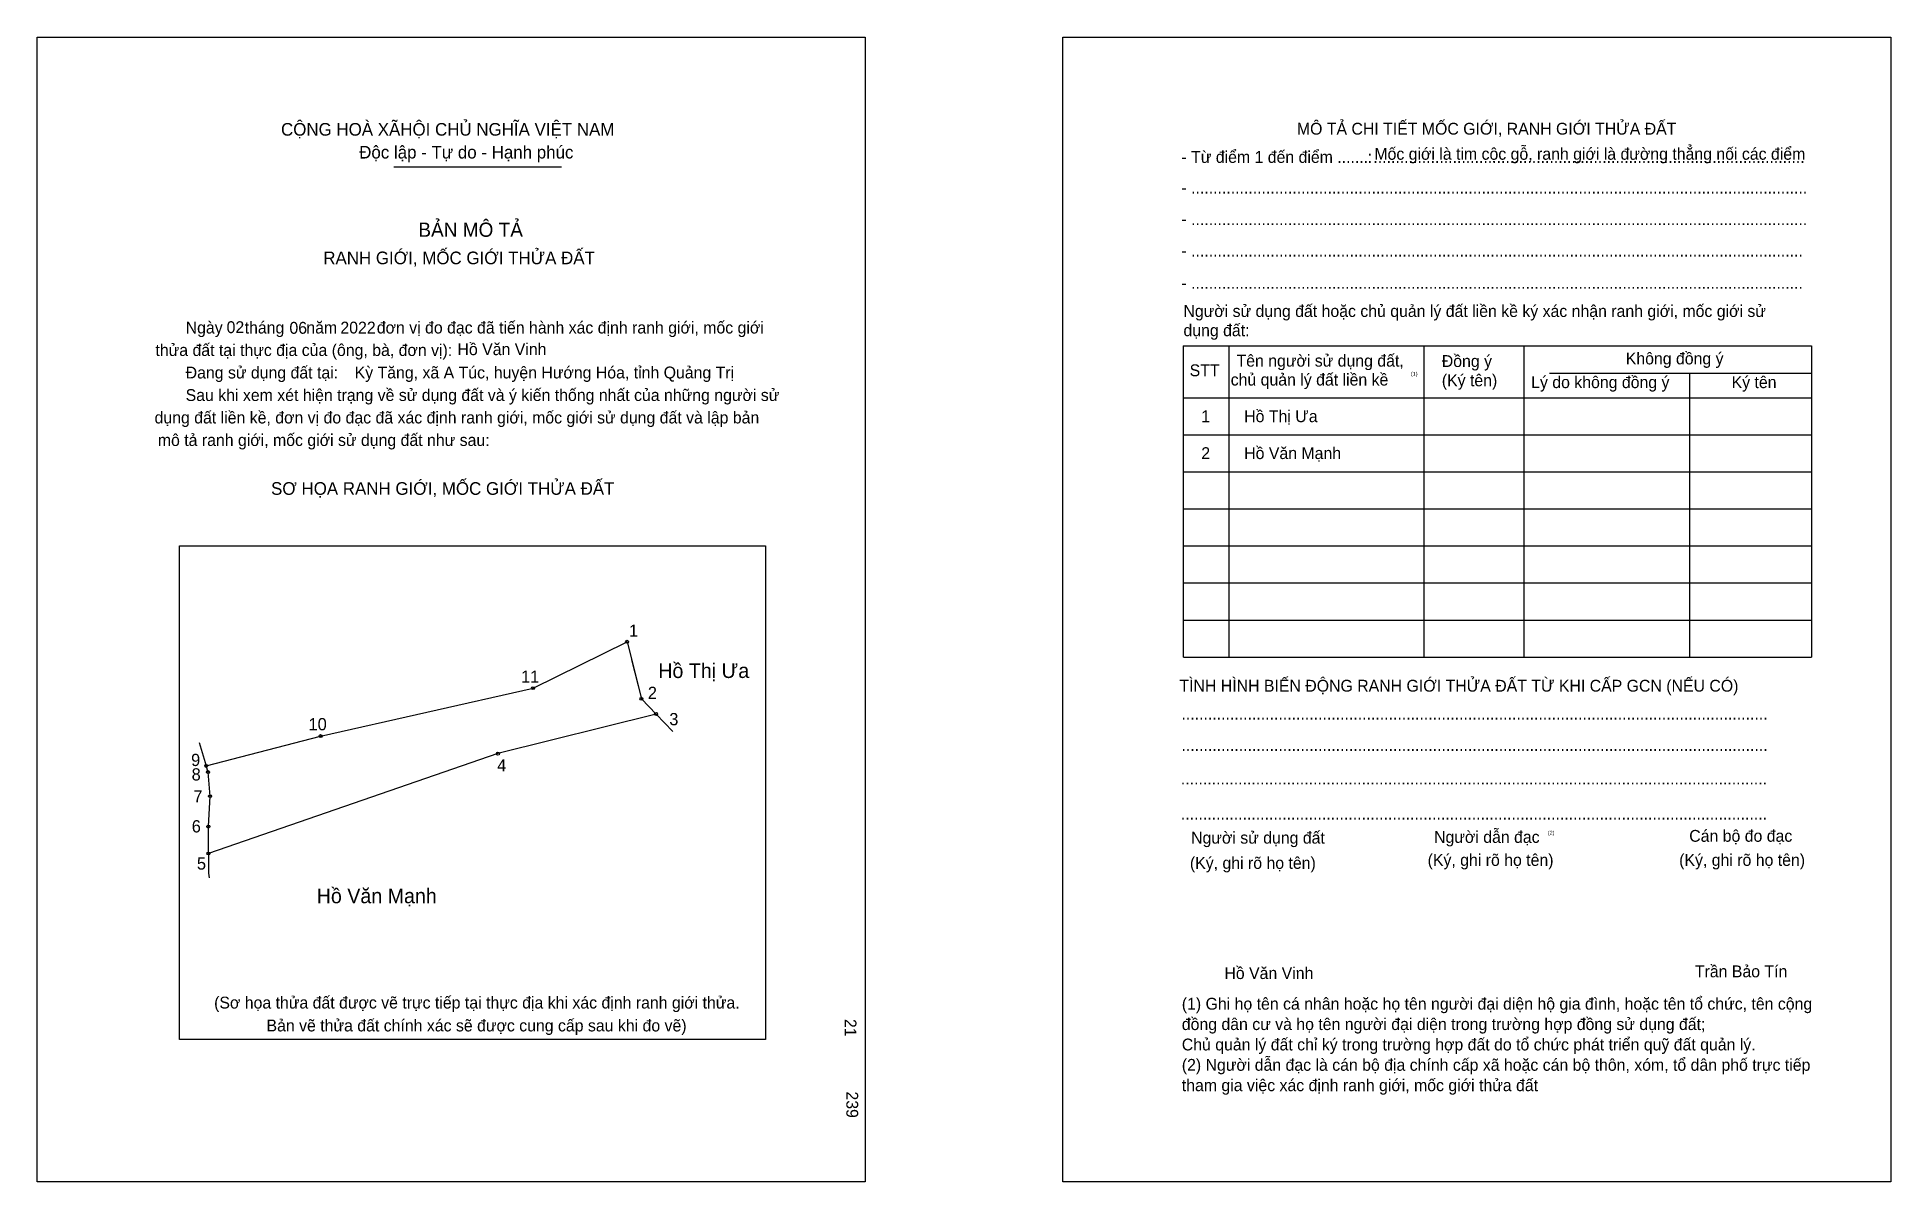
# Model space of a CAD drawing. Extents: x 547497 to 548372, y 1821201 to 1821741.
import ezdxf

# ---------------------------------------------------------------- set-up
doc = ezdxf.new("R2010")
doc.units = 0
for name, color, linetype in [('bmtKhungInTrang1', 7, 'Continuous'), ('bmtKhungInTrang2', 7, 'Continuous'), ('bmtNoiDung', 7, 'Continuous'), ('bmtTemplate', 7, 'Continuous'), ('CanhThua', 7, 'Continuous'), ('MocDinhThua', 7, 'Continuous'), ('RauThua', 7, 'Continuous'), ('SoHieuDinhThua', 7, 'Continuous'), ('TenChuLanCan', 7, 'Continuous')]:
    doc.layers.add(name, color=color, linetype=linetype)

msp = doc.modelspace()

# ---------------------------------------------------------------- linework, layer by layer
at = {"layer": 'bmtKhungInTrang1'}
msp.add_lwpolyline([(547497.22, 1821741.24), (547887.92, 1821741.24), (547887.92, 1821200.85), (547497.22, 1821200.85)], close=True, dxfattribs=at)
at = {"layer": 'bmtKhungInTrang2'}
msp.add_lwpolyline([(547981.09, 1821741.24), (548371.79, 1821741.24), (548371.79, 1821200.85), (547981.09, 1821200.85)], close=True, dxfattribs=at)
at = {"layer": 'bmtTemplate'}
for p, q in [((547665.59, 1821680), (547744.59, 1821680)), ((548059.47, 1821595.49), (548059.47, 1821448.58)), ((548151.38, 1821595.49), (548151.38, 1821448.58)), ((548198.66, 1821595.66), (548198.66, 1821448.58)), ((548334.39, 1821595.49), (548334.39, 1821448.58)), ((548210.66, 1821582.55), (548334.39, 1821582.55)), ((548038.04, 1821571), (548334.39, 1821571)), ((548038.04, 1821553.52), (548334.39, 1821553.52)), ((548038.04, 1821536.03), (548334.39, 1821536.03)), ((548038.04, 1821518.54), (548334.39, 1821518.54)), ((548038.04, 1821501.05), (548334.39, 1821501.05)), ((548038.04, 1821483.56), (548334.39, 1821483.56)), ((548038.04, 1821466.07), (548334.39, 1821466.07)), ((548038.04, 1821448.58), (548334.39, 1821448.58))]:
    msp.add_line(p, q, dxfattribs=at)
for points in [[(548037.85, 1821595.49), (548334.39, 1821595.49)], [(548037.85, 1821595.49), (548037.85, 1821448.58)], [(548276.71, 1821582.37), (548276.71, 1821448.58)]]:
    msp.add_lwpolyline(points, dxfattribs=at)
msp.add_lwpolyline([(547564.44, 1821268.16), (547564.44, 1821501.03), (547840.89, 1821501.03), (547840.89, 1821268.16)], close=True, dxfattribs=at)
at = {"layer": 'CanhThua'}
for p, q in [((547731.21, 1821433.93), (547775.57, 1821455.82)), ((547775.57, 1821455.82), (547782.33, 1821428.93)), ((547630.95, 1821411.32), (547731.21, 1821433.93)), ((547782.33, 1821428.93), (547789.22, 1821421.71)), ((547789.22, 1821421.71), (547714.66, 1821403.01)), ((547576.99, 1821397.22), (547630.95, 1821411.32)), ((547577.87, 1821394.3), (547576.99, 1821397.22)), ((547714.66, 1821403.01), (547578.06, 1821355.88)), ((547578.8, 1821382.93), (547577.87, 1821394.3)), ((547578.02, 1821368.57), (547578.8, 1821382.93)), ((547578.06, 1821355.88), (547578.02, 1821368.57))]:
    msp.add_line(p, q, dxfattribs=at)
at = {"layer": 'MocDinhThua'}
for centre in [(547775.57, 1821455.82), (547731.21, 1821433.93), (547782.33, 1821428.93), (547789.22, 1821421.71), (547630.95, 1821411.32), (547576.99, 1821397.22), (547714.66, 1821403.01), (547577.87, 1821394.3), (547578.8, 1821382.93), (547578.02, 1821368.57), (547578.06, 1821355.88)]:
    msp.add_circle(centre, 0.692, dxfattribs=at)
at = {"layer": 'RauThua'}
for p, q in [((547777.71, 1821447.32), (547782.33, 1821428.93)), ((547789.22, 1821421.71), (547797.17, 1821413.39)), ((547573.67, 1821408.24), (547576.99, 1821397.22)), ((547578.06, 1821355.88), (547578.09, 1821346.56)), ((547578.09, 1821346.56), (547578.34, 1821344.39))]:
    msp.add_line(p, q, dxfattribs=at)

# ---------------------------------------------------------------- texts
at = {"layer": 'bmtNoiDung'}
for s, height, p in [('02', 5.59, (547586.63, 1821601.51)), ('06', 5.59, (547616.27, 1821601.2)), ('2022', 5.59, (547640.32, 1821601.32)), ('Hồ Văn Vinh', 5.5902, (547695.55, 1821591.11)), ('Kỳ Tăng, xã A Túc, huyện Hướng Hóa, tỉnh Quảng Trị', 5.5902, (547647.04, 1821580.12)), ('1', 5.59, (548046.45, 1821559.47)), ('Hồ Thị Ưa ', 5.59, (548066.69, 1821559.47)), ('2', 5.59, (548046.45, 1821542.06)), ('Hồ Văn Mạnh ', 5.5902, (548066.69, 1821542.06)), ('Hồ Văn Vinh', 5.5902, (548057.35, 1821296.63))]:
    msp.add_text(s, height=height, dxfattribs=at).set_placement(p)
for s, p in [('21', (547878.19, 1821277.77)), ('239', (547878.99, 1821243.57))]:
    msp.add_text(s, height=5.59, rotation=270, dxfattribs=at).set_placement(p)
at = {"layer": 'bmtTemplate'}
for s, height, p in [('CỘNG HOÀ XÃHỘI CHỦ NGHĨA VIỆT NAM', 5.9629, (547612.31, 1821694.7)), ('MÔ TẢ CHI TIẾT MỐC GIỚI, RANH GIỚI THỬA ĐẤT', 5.5881, (548091.56, 1821695.18)), ('Độc lập - Tự do - Hạnh phúc', 5.9629, (547649.18, 1821683.92)), ('- Từ điểm 1 đến điểm .......', 5.5881, (548037.09, 1821681.85)), (':', 5.59, (548124.89, 1821681.85)), ('Mốc giới là tim cộc gỗ, ranh giới là đường thẳng nối các điểm', 5.5881, (548128.11, 1821683.33)), ('..................................................................................................', 5.5881, (548127.64, 1821681.85)), ('- ............................................................................................................................................', 5.58811, (548037.09, 1821667.37)), ('BẢN MÔ TẢ', 6.708, (547677.09, 1821646.96)), ('- ............................................................................................................................................', 5.58811, (548037.09, 1821652.51)), ('RANH GIỚI, MỐC GIỚI THỬA ĐẤT', 5.9629, (547632.24, 1821634.02)), ('- ...........................................................................................................................................', 5.58811, (548037.09, 1821637.64)), ('- ...........................................................................................................................................', 5.58811, (548037.09, 1821622.43)), ('Ngày     tháng     năm         đơn vị đo đạc đã tiến hành xác định ranh giới, mốc giới ', 5.5902, (547567.32, 1821601.32)), ('Người sử dụng đất hoặc chủ quản lý đất liền kề ký xác nhận ranh giới, mốc giới sử', 5.5881, (548038.04, 1821609.13)), ('dụng đất:', 5.588, (548038.04, 1821600.04)), ('thửa đất tại thực địa của (ông, bà, đơn vị):', 5.5902, (547553.07, 1821590.71)), ('Tên người sử dụng đất,', 5.5881, (548063.08, 1821585.7)), ('Đồng ý', 5.588, (548159.92, 1821585.52)), ('Không đồng ý', 5.5881, (548246.71, 1821586.75)), ('Đang sử dụng đất tại:', 5.5902, (547567.32, 1821580.09)), ('STT', 5.588, (548040.96, 1821581.15)), ('chủ quản lý đất liền kề', 5.5881, (548060.33, 1821576.76)), ('(1)', 1.863, (548145.33, 1821581.35)), ('(Ký tên)', 5.588, (548159.92, 1821576.43)), ('Lý do không đồng ý', 5.5881, (548202.08, 1821575.55)), ('Ký tên', 5.588, (548296.65, 1821575.55)), ('Sau khi xem xét hiện trạng về sử dụng đất và ý kiến thống nhất của những người sử ', 5.5902, (547567.32, 1821569.47)), ('dụng đất liền kề, đơn vị đo đạc đã xác định ranh giới, mốc giới sử dụng đất và lập bản', 5.5902, (547552.65, 1821558.86)), ('mô tả ranh giới, mốc giới sử dụng đất như sau:', 5.5902, (547554.19, 1821548.24)), ('SƠ HỌA RANH GIỚI, MỐC GIỚI THỬA ĐẤT', 5.9629, (547607.6, 1821525.18)), ('TÌNH HÌNH BIẾN ĐỘNG RANH GIỚI THỬA ĐẤT TỪ KHI CẤP GCN (NẾU CÓ)', 5.5881, (548036.15, 1821432.27)), ('.....................................................................................................................................', 5.59649, (548037.09, 1821419.12)), ('.....................................................................................................................................', 5.59649, (548037.09, 1821404.26)), ('.....................................................................................................................................', 5.59649, (548036.81, 1821388.52)), ('.....................................................................................................................................', 5.59649, (548036.81, 1821371.9)), ('Người sử dụng đất', 5.5881, (548041.65, 1821360.54)), ('Người dẫn đạc', 5.5881, (548156.27, 1821360.89)), ('(2)', 1.863, (548209.93, 1821364.74)), ('Cán bộ đo đạc', 5.5881, (548276.65, 1821361.41)), ('(Ký, ghi rõ họ tên)', 5.5881, (548041.08, 1821348.64)), ('(Ký, ghi rõ họ tên)', 5.5881, (548153.23, 1821350.04)), ('(Ký, ghi rõ họ tên)', 5.5881, (548271.9, 1821350.04)), ('Trần Bảo Tín', 5.5881, (548279.31, 1821297.45)), ('(Sơ họa thửa đất được vẽ trực tiếp tại thực địa khi xác định ranh giới thửa.', 5.5902, (547580.74, 1821282.71)), ('(1) Ghi họ tên cá nhân hoặc họ tên người đại diện hộ gia đình, hoặc tên tổ chức, tên cộng', 5.5881, (548037.26, 1821282.17)), ('Bản vẽ thửa đất chính xác sẽ được cung cấp sau khi đo vẽ)', 5.5902, (547605.46, 1821271.9)), ('đồng dân cư và họ tên người đại diện trong trường hợp đồng sử dụng đất;', 5.5881, (548037.26, 1821272.55)), ('Chủ quản lý đất chỉ ký trong trường hợp đất do tổ chức phát triển quỹ đất quản lý.', 5.5881, (548037.26, 1821262.93)), ('(2) Người dẫn đạc là cán bộ địa chính cấp xã hoặc cán bộ thôn, xóm, tổ dân phố trực tiếp', 5.5881, (548037.26, 1821253.32)), ('tham gia việc xác định ranh giới, mốc giới thửa đất', 5.5881, (548037.26, 1821243.7))]:
    msp.add_text(s, height=height, dxfattribs=at).set_placement(p)
at = {"layer": 'SoHieuDinhThua'}
for s, p in [('1', (547776.49, 1821458.17)), ('11', (547725.55, 1821436.48)), ('2', (547785.35, 1821428.83)), ('10', (547625.3, 1821414.04)), ('3', (547795.48, 1821416.42)), ('9', (547569.89, 1821397.16)), ('4', (547714.26, 1821394.6)), ('8', (547570.14, 1821390.34)), ('7', (547570.97, 1821379.97)), ('6', (547570.19, 1821365.83)), ('5', (547572.64, 1821348.29))]:
    msp.add_text(s, height=5.77, dxfattribs=at).set_placement(p)
at = {"layer": 'TenChuLanCan'}
for s, p in [('Hồ Thị Ưa', (547790.28, 1821438.71)), ('Hồ Văn Mạnh', (547629.16, 1821332.42))]:
    msp.add_text(s, height=6.924, dxfattribs=at).set_placement(p)

doc.saveas('drawing.dxf')
